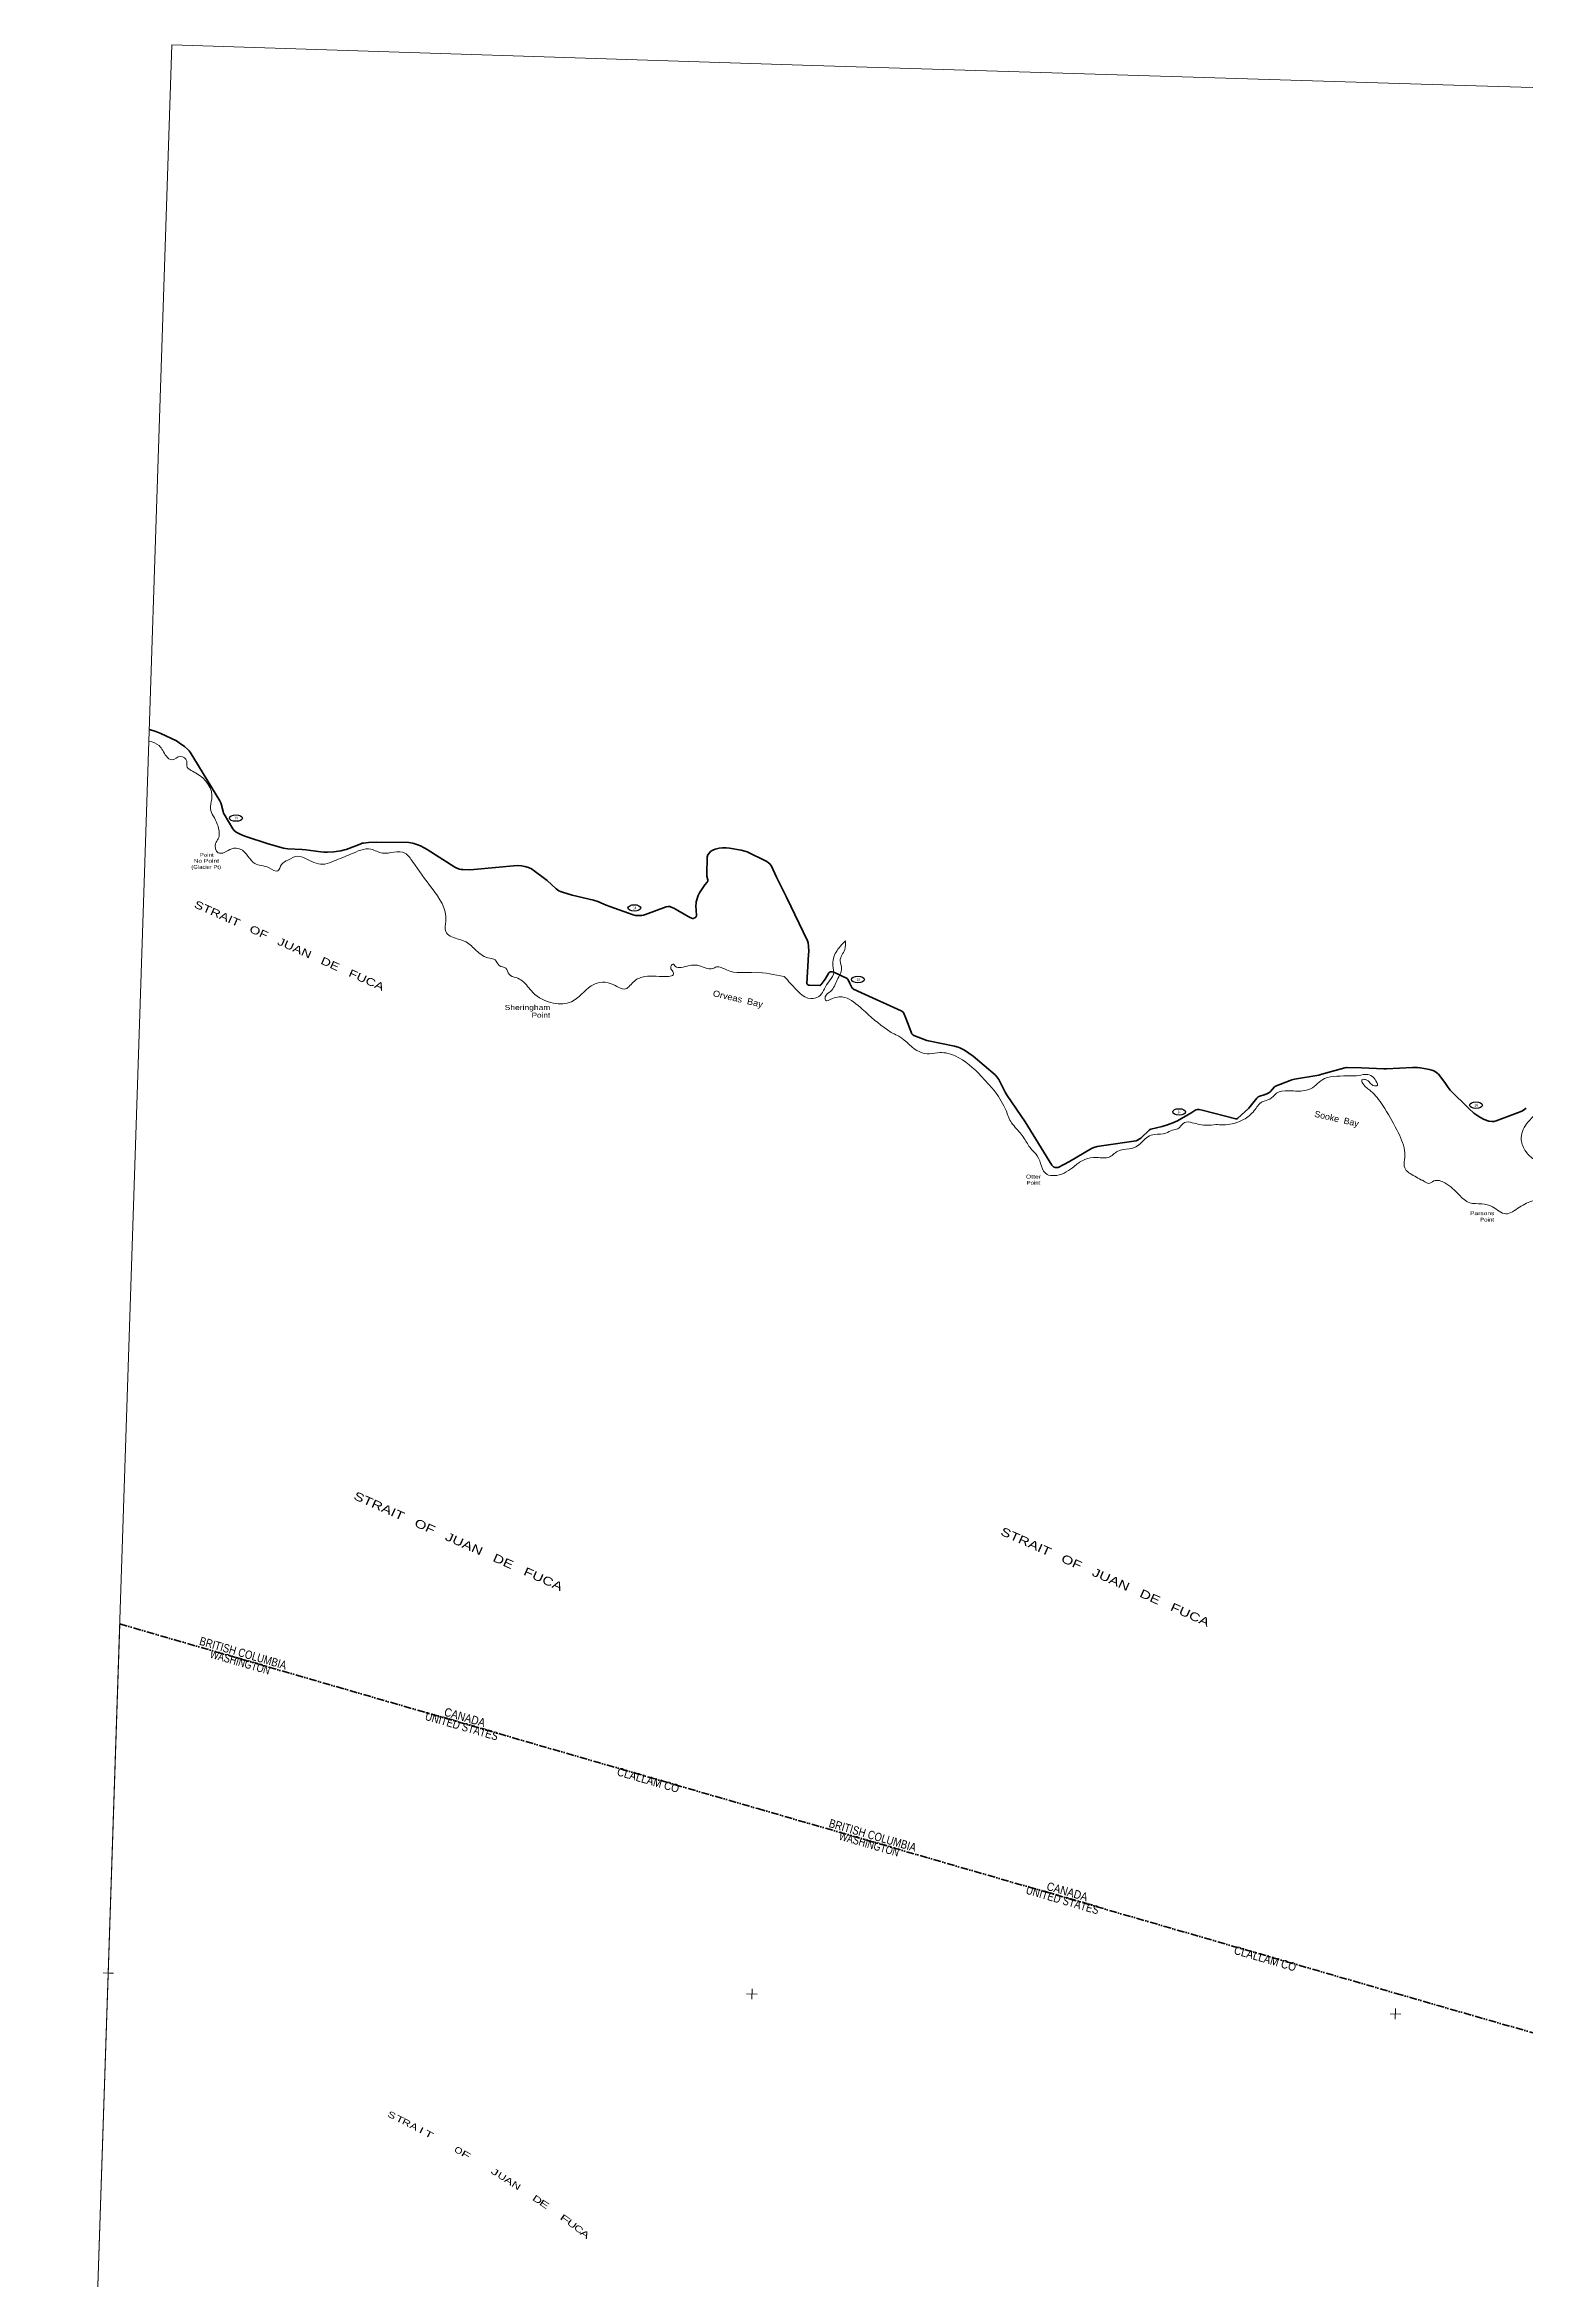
# Model space of a CAD drawing. Header units: feet. Extents: x -739708 to -488887, y 188754 to 379550.
# Drawn here: x -739700 to -669105, y 273038 to 379550 of the extents above; entities that cross this region are included whole.
import ezdxf
from ezdxf.enums import TextEntityAlignment as Align

# ---------------------------------------------------------------- set-up
doc = ezdxf.new("R2010")
doc.units = ezdxf.units.FT
doc.header["$LTSCALE"] = 73
doc.linetypes.add('DASH_DOUBLE_DOT', pattern=[9.2, 5, -1.2, 0.3, -1.2, 0.3, -1.2])
for name, color, linetype, lineweight in [('10', 7, 'DASH_DOUBLE_DOT', 70), ('17', 7, 'Continuous', 25), ('23', 7, 'Continuous', 70), ('39', 7, 'Continuous', 13), ('4', 7, 'Continuous', 13), ('42', 7, 'Continuous', 25)]:
    doc.layers.add(name, color=color, linetype=linetype, lineweight=lineweight)
doc.layers.add('12', color=7, linetype='Continuous')
doc.layers.add('41', color=7, linetype='Continuous')

msp = doc.modelspace()

# ---------------------------------------------------------------- linework, layer by layer
at = {"layer": '10'}
msp.add_line((-675267.92, 286666.71), (-671496.44, 285575.43), dxfattribs=at)
for points in [[(-736117.21, 304273.44), (-705703.25, 295473.17), (-675267.92, 286666.71)], [(-671496.46, 285575.44), (-657823, 281670.65), (-644779.77, 279075.85)]]:
    msp.add_lwpolyline(points, dxfattribs=at)
at = {"layer": '17'}
for centre in [(-730584.01, 342687.7), (-711585.35, 338402), (-700927.7, 334994.24), (-671457.51, 329002.11), (-685609.66, 328679.11)]:
    msp.add_ellipse(centre, major_axis=(309.24, -1), ratio=0.500121, dxfattribs=at)
at = {"layer": '23'}
for points in [[(-734709.06, 346912.63), (-734403.25, 346816.56), (-734166.65, 346716.9), (-733419.49, 346363.91), (-733283.78, 346279.07), (-733029.31, 346098.13), (-732884.04, 345972.52), (-732807.25, 345895.69), (-732760.12, 345828.47), (-731344.73, 343501.7), (-731296.33, 343411.29), (-731281.8, 343370.8), (-731194.63, 342997.04), (-731171.8, 342925.41), (-731146.27, 342872.94), (-730735.95, 342179.98), (-730663.25, 342094.29), (-730565.77, 342022.17), (-730478.6, 341968.18), (-730312.56, 341888.24), (-730102.27, 341811.54), (-729051.87, 341467.02), (-728320.19, 341256.3), (-728216.36, 341234.17), (-728108.44, 341223.78), (-727424.69, 341193.68), (-727245.05, 341176.03), (-726538.87, 341072.24), (-726389.97, 341055.6), (-726215.63, 341055.6), (-725916.77, 341076.36), (-725580.54, 341130.35), (-725402.06, 341165.64), (-725326.64, 341187.97), (-725194.51, 341234.17), (-724661.27, 341451.16), (-724563.58, 341485.41), (-724493.01, 341497.87), (-724264.71, 341526.94), (-723855.82, 341534), (-722334.54, 341516.55), (-722234.92, 341507.21), (-722156.09, 341495.2), (-722097.94, 341478.14), (-722002.47, 341441.8), (-721784.55, 341359.78), (-721608.13, 341269.46), (-721460.15, 341192.51), (-720149.09, 340354.79), (-720048.86, 340299.87), (-719920.79, 340255.13), (-719846.07, 340238.52), (-719758.91, 340230.21), (-719441.23, 340226.95), (-719244.19, 340238.52), (-717178.31, 340419.93), (-716961.21, 340415.01), (-716799.32, 340383.87), (-716633.29, 340331.96), (-716487.86, 340260.77), (-715737.8, 339712.21), (-715314.57, 339314.52), (-715188.77, 339221.08), (-715109.91, 339183.71), (-715010.29, 339150.48), (-714542.53, 339010.09), (-713536.72, 338772.58), (-713322.13, 338703.86), (-712927.83, 338543.02), (-712756.35, 338473.58), (-711635.61, 338074.91), (-711535.98, 338047.91), (-711423.93, 338036.3), (-711241.27, 338035.45), (-711141.64, 338052.07), (-711050.63, 338086.83), (-710066.56, 338450.74), (-709976.73, 338467.22), (-709896.38, 338467.35), (-709834.11, 338446.58), (-709707.7, 338385.16), (-709016.09, 338000.08)], [(-709016.09, 338000.08), (-708854.6, 337910.17), (-708812.99, 337903.61), (-708775.63, 337904.65), (-708700.91, 337933.71), (-708657.34, 337969.02), (-708638.65, 338000.16), (-708628.28, 338021.97), (-708622.95, 338065.16), (-708647.68, 338504.37), (-708642.8, 338631.39), (-708630.35, 338690.58), (-708536.96, 339004.11), (-708482.7, 339116.4), (-708220.79, 339506.89), (-708109.42, 339633.26), (-708090.74, 339658.18), (-708081.64, 339689.3), (-708082.44, 339745.39), (-708127.66, 339918.11), (-708136.4, 339996.64), (-708108.77, 340828.71), (-708074.14, 340937.25), (-708024.33, 341020.31), (-707957.92, 341086.75), (-707839.8, 341151.56), (-707733.77, 341198.88), (-707534.53, 341248.71), (-707389.25, 341265.32), (-707211.41, 341263.75), (-707044.72, 341248.71), (-706488.5, 341157.35), (-706317.83, 341108.38), (-706210.39, 341072.22), (-705272.29, 340615.41), (-705189.27, 340557.27), (-705129.1, 340499.2), (-705052.29, 340391.16), (-704803.78, 339867.55), (-704328.28, 338919.24)], [(-704328.28, 338919.24), (-703330.14, 336837.32), (-703314.06, 336791.97), (-703300.76, 336735.4), (-703285.01, 336574.62), (-703271.92, 336321.63), (-703276.48, 336177.64), (-703356.06, 334803.28), (-703345.1, 334765.29), (-703318.49, 334738.67), (-703283.01, 334723.14), (-703231.26, 334716.13), (-702741.85, 334705.43), (-702710.88, 334716.48), (-702677.61, 334751.98), (-702490.58, 335012.31), (-702316.15, 335308.85), (-702281.14, 335336.98), (-702236.32, 335355.44), (-702196.4, 335364.31), (-702138.74, 335364.31), (-702078.27, 335349.43), (-701434.76, 335039.89), (-701406.94, 335008.22), (-701313.16, 334800.85), (-701200.71, 334585.59), (-701176.32, 334558.96), (-701141.47, 334535.38), (-700757.05, 334349.69), (-698870.03, 333501.81), (-698783.78, 333445.45), (-698741.41, 333395.31), (-698719.24, 333346.51), (-698646.55, 333146.97), (-698354.66, 332400.68)], [(-698354.66, 332400.68), (-698311.26, 332353.77), (-698263.08, 332322.44), (-697640.28, 332089.84), (-697565.39, 332068.27), (-696322.54, 331821.63), (-696146.54, 331774.08), (-696059.81, 331735.52), (-695842.97, 331624.64), (-695430.12, 331338.64), (-694382.97, 330448.39), (-694303.3, 330353.65), (-694214.32, 330221.82), (-693904.93, 329620.67), (-693814.38, 329464.97), (-692947.05, 328201.62), (-691673.2, 326144.05), (-691597.88, 326071.2), (-691520.78, 326037.45), (-691429.23, 326027.82), (-691371.85, 326036.29), (-690835.16, 326310.59), (-689793.96, 326935.69), (-689675.3, 326991.96), (-689516.29, 327030.52), (-689200.99, 327074.01), (-687661.94, 327300.69), (-687598.23, 327328.96), (-687439.48, 327437.21), (-687029.94, 327830.76), (-686959.2, 327865.98), (-686425.56, 327988.79), (-686157.79, 328066.97), (-685907.23, 328158.57), (-685695.04, 328258.76), (-685010.99, 328650.28), (-684808.61, 328775.62), (-684748.41, 328793.35), (-684695.38, 328797.31), (-684649.6, 328794.9), (-684512.95, 328762.84), (-682912.52, 328351.4), (-682861.93, 328348.98), (-682826.32, 328363.16), (-682293.65, 328856.47), (-681900.64, 329344.46), (-681835.98, 329393.54), (-681765.73, 329426.41), (-681564.1, 329496.93), (-681433.25, 329544.52), (-681332.06, 329597.55), (-681257.32, 329658.48), (-681059.82, 329877.15), (-681016.27, 329905.7), (-680315.35, 330183.26), (-680242.93, 330208.4), (-680103.34, 330241.11), (-678956.71, 330440.72), (-678799.93, 330474.91), (-677703.72, 330781.03), (-677638.66, 330795.49), (-677592.09, 330797.58), (-676909.47, 330782.35), (-675848.12, 330733.42), (-675728.13, 330735.23), (-674480.84, 330803.96), (-674244.03, 330797.9), (-674128.39, 330788.26), (-673933.3, 330755.72)], [(-669066.63, 328860.24), (-669134.09, 328807.21), (-669235.28, 328739.72), (-669357.97, 328683.78), (-670502.55, 328262.47), (-670614.17, 328231.57), (-670685.66, 328228.73), (-670839.85, 328243.19), (-671067.23, 328317.41), (-671273.51, 328426.38), (-671552.99, 328624.03), (-671805.93, 328839.11), (-672685.33, 329718.33), (-672778.7, 329846.05), (-672942.3, 330077.08), (-673251.52, 330480), (-673321.38, 330549.9), (-673386.43, 330598.11), (-673461.12, 330636.67), (-673559.9, 330672.83), (-673682.77, 330704.16), (-673933.3, 330755.72)]]:
    msp.add_lwpolyline(points, dxfattribs=at)
at = {"layer": '39'}
for points in [[(-734729.18, 346355.76), (-734242.67, 346140.68), (-733897.82, 345635.12), (-733639.17, 345460.5), (-733221.13, 345628.11), (-732929.71, 345402.13), (-732917.52, 345174.09), (-732509.8, 344844.24), (-731732.15, 343586.46), (-731800.79, 343132.51), (-731664.03, 342791.97), (-731376.39, 341975.59), (-731424.44, 341698.32), (-731555.83, 341481.99), (-731421.34, 341031.84), (-731141.93, 341042.34), (-730774.29, 341227.96), (-730377.01, 341210.46), (-729680.67, 340519.72), (-728999.55, 340318.59), (-728588.16, 340165.8), (-728404.11, 340473.71), (-728103.59, 340686.18), (-727634.46, 340869.49), (-727172.34, 340715.53), (-726339.35, 340494.07), (-725896.3, 340644.23), (-725111.32, 340963.73), (-724141.87, 341203.11), (-723595.88, 341013.5), (-723053.27, 341068.6), (-722521.4, 341014.28), (-722157.53, 340609.51), (-721228.02, 339331.4), (-720566.43, 337781.03), (-720576.92, 337275.14), (-720034.08, 336933.76), (-719605.77, 336780.58), (-719123.52, 336373.1), (-718479.73, 336004.12), (-718227.44, 335930.87), (-718030.08, 335656.43), (-717711.19, 335531.06), (-717556.46, 335240.72), (-717221.35, 335081.23), (-716928.53, 334922.7), (-716432.16, 334379.94), (-715444.46, 333868.13), (-714588.61, 333932.95), (-713642.32, 334687.42), (-713249.83, 334847.17), (-712684.13, 334792.08), (-712003.89, 334548.8), (-711581.66, 334918.76), (-711086.47, 335135.22), (-709935.7, 335142.69), (-709731, 335222.37), (-709753.22, 335374.72), (-709851.02, 335554.1), (-709745.87, 335728.84), (-709629.76, 335616.53), (-709360.03, 335568.2), (-708579.6, 335668.48), (-707838.23, 335516.59), (-707675.99, 335588.81), (-707196.6, 335451.33), (-705819.96, 335335.56), (-704449.73, 335132.38)], [(-704449.73, 335132.38), (-704132.71, 334803.36), (-703177.07, 334081.77), (-702795.23, 334174.73), (-702367.92, 334823.9), (-702088.84, 335248.36), (-702122.51, 335654.33), (-701965.39, 336300.95), (-701774.07, 336566.93), (-701515.07, 336839.87)], [(-701515.07, 336839.87), (-701557.7, 336418.68), (-701771.58, 335883.04), (-701703.09, 335526.97), (-701917.33, 334974.45), (-702224.2, 334432.41), (-702483.02, 334167.91), (-702477.96, 334007.39), (-702138.66, 334084.4), (-701555.02, 334139.19), (-700722.58, 333580.69), (-699519.3, 332591.96), (-699277.47, 332430.1)], [(-699277.47, 332430.1), (-698969.05, 332284.81), (-697972.33, 331538.48), (-697510.34, 331452.4), (-697011.77, 331508.63), (-696289.89, 331349.4), (-695044.58, 330387.03), (-693863.56, 328744.09), (-693597.15, 328157.19), (-693358.34, 327874.01), (-692955.73, 327351.42), (-692644.64, 326889.82), (-692372.47, 326589.06), (-691909.73, 325703.08), (-691565.22, 325644.88), (-690689.23, 326021.07), (-690235.62, 326356.16), (-689693.05, 326504.03), (-689372.8, 326496.88), (-688976.21, 326513.3), (-688540.31, 326806.68), (-687989.98, 326920.7), (-687590.84, 327063.35), (-687101.49, 327498.68), (-686778.88, 327609.36), (-686238, 327673.07), (-685923.13, 327817.61), (-685677.38, 327879.48), (-685351.04, 328175.31), (-684988.66, 328167.23), (-684282.95, 328042.03), (-683869.16, 328074.9), (-683498.36, 328066.63), (-683084.22, 328116.33), (-682540.63, 328314.69), (-682034.6, 328741.23), (-681646.72, 329161.99), (-681290.06, 329288.74), (-680972.48, 329567.93), (-680413.56, 329690.18), (-679730.77, 329683.37), (-679349.33, 329784.31), (-678673.39, 330274.42), (-678097.96, 330379.46), (-677439.94, 330398.46), (-677051.77, 330415.06), (-676612.35, 330464.2), (-676361.9, 330340.73), (-676190.01, 330084.31), (-676159.01, 329948.9), (-676302.79, 329926.85), (-676718.4, 330222.39), (-676895.71, 330209.51), (-676848.71, 330031.64), (-676476.42, 329678.13), (-675900.05, 328991.69), (-675232.22, 327823.29), (-674864.21, 326838.39), (-674864.59, 326400.58), (-674855.53, 326013.07), (-674374.54, 325615.03), (-674080.64, 325448.89)], [(-674080.64, 325448.89), (-673950.39, 325388.14), (-673717.45, 325268.39), (-673462.2, 325389.07), (-672950.2, 325301.92), (-672254.84, 324722.23), (-671757.29, 324349.05), (-671185.47, 324302.68), (-670674.71, 324156.61), (-670041.56, 323822.54), (-669377.75, 324144.71), (-668714.11, 324458.46), (-668095.76, 324621.62), (-667494.96, 324751.48), (-666884.67, 324931.66), (-666379.94, 325299.47), (-665863.34, 325431.19), (-665007.91, 325252.21), (-664316.8, 325270.58), (-664244.66, 325496.38), (-664367.76, 325650.7), (-664578.96, 325621.7), (-664731.4, 325582.97), (-664889.77, 325662.27), (-665142.53, 325659.45), (-665267.59, 325721.18), (-665213.17, 325905.26), (-665394.32, 326102.99), (-665707.62, 326025.71), (-666125.32, 325790.73), (-666711.76, 325542.64), (-667063.7, 325230.4), (-667453.84, 325104.29), (-667826.95, 324986.23), (-667967.07, 325132.51), (-667945.89, 325738.44), (-667912.48, 326125.11), (-668127.66, 326306.75), (-668522.32, 326366.03), (-669077.74, 326791.02), (-669301.79, 327351.84), (-669041.49, 328112.49), (-668437.23, 328806.55), (-668304.55, 329106.8), (-668212.73, 329466.92), (-668072.7, 329716.48), (-667800, 330266.29), (-667339.14, 330550.85), (-666927.55, 330895.46), (-666270.21, 331310.41), (-666063.58, 331417.17)]]:
    msp.add_spline(points, degree=3, dxfattribs=at)
at = {"layer": '4'}
for p, q in [((-733631.22, 379550.22), (-739699.92, 195787.94)), ((-736117.21, 304273.44), (-739699.92, 195787.94)), ((-736416.91, 287624.29), (-736916.65, 287640.45)), ((-736416.91, 287624.29), (-736614.06, 287630.67)), ((-736416.91, 287624.29), (-736614.06, 287630.67)), ((-736416.91, 287624.29), (-736614.06, 287630.67)), ((-705732.91, 286632.43), (-706232.67, 286647.9)), ((-705732.91, 286632.43), (-706232.67, 286647.9)), ((-705732.91, 286632.43), (-706232.67, 286647.9)), ((-705732.91, 286632.43), (-706232.67, 286647.9)), ((-705975.06, 286890.05), (-705990.53, 286390.28)), ((-705975.06, 286890.05), (-705990.53, 286390.28)), ((-705975.06, 286890.05), (-705990.53, 286390.28)), ((-705975.06, 286890.05), (-705990.53, 286390.28)), ((-675047.58, 285682.78), (-675547.36, 285697.56)), ((-675047.58, 285682.78), (-675547.36, 285697.56)), ((-675047.58, 285682.78), (-675547.36, 285697.56)), ((-675047.58, 285682.78), (-675547.36, 285697.56)), ((-675290.08, 285940.06), (-675304.86, 285440.28)), ((-675290.08, 285940.06), (-675304.86, 285440.28)), ((-675290.08, 285940.06), (-675304.86, 285440.28)), ((-675290.08, 285940.06), (-675304.86, 285440.28))]:
    msp.add_line(p, q, dxfattribs=at)
msp.add_lwpolyline([(-733631.22, 379550.22), (-703073.67, 378562.1), (-672514.79, 377616.02), (-641954.64, 376711.97), (-611393.28, 375849.97), (-580830.76, 375029.99), (-550267.15, 374252.07), (-534936.22, 373877.7)], dxfattribs=at)

# ---------------------------------------------------------------- texts
at = {"layer": '10'}
for s, width, p in [('BRITISH COLUMBIA', 0.85, (-732355.39, 303289.06)), ('WASHINGTON', 0.8, (-731850.92, 302675.78)), ('UNITED STATES', 0.85, (-721593.24, 299709.94)), ('CANADA', 0.9, (-720686.8, 299912.75)), ('BRITISH COLUMBIA', 0.85, (-702341.91, 294604.66)), ('WASHINGTON', 0.8, (-701861.21, 294001.22)), ('CANADA', 0.9, (-691960.81, 291605.39)), ('UNITED STATES', 0.85, (-692948.47, 291422.09))]:
    msp.add_text(s, height=400, rotation=343.862, dxfattribs=dict(at, width=width)).set_placement(p)
at = {"layer": '12', "width": 0.9}
for p in [(-712446.06, 297065.61), (-683027.94, 288554.8)]:
    msp.add_text('CLALLAM CO', height=400, rotation=343.862, dxfattribs=at).set_placement(p)
at = {"layer": '17', "width": 0.6}
for p in [(-730581.31, 342619.39), (-711582.65, 338333.69), (-700924.99, 334925.93), (-685606.95, 328610.8), (-671454.81, 328933.8)]:
    msp.add_text('14', height=140, dxfattribs=at).set_placement(p, align=Align.CENTER)
at = {"layer": '41'}
for s, height, rotation, width, p in [('STRAIT   OF   JUAN   DE   FUCA', 363.6, 336, 1.35, (-732607.68, 338443.93)), ('Orveas  Bay', 300.4, 347, 1.1, (-707864.13, 334200.28)), ('Sooke  Bay', 300.4, 347, 1.05, (-679184.3, 328453.98)), ('STRAIT   OF   JUAN   DE   FUCA', 400, 336, 1.35, (-725005.75, 310238.75)), ('STRAIT   OF   JUAN   DE   FUCA', 400, 336, 1.35, (-694167.25, 308541.86))]:
    msp.add_text(s, height=height, rotation=rotation, dxfattribs=dict(at, width=width)).set_placement(p)
for s, rotation, width, p in [('S', 334.327, 1.4, (-723214.48, 280728.94)), ('T', 334.327, 1.6, (-722829.03, 280531.26)), ('R', 333.135, 1.4, (-722517.73, 280372.77)), ('A', 333.135, 1.35, (-722159.85, 280191.48)), ('I', 333.135, 1.6, (-721803.01, 280010.72)), ('T', 331.944, 1.65, (-721447.2, 279819.43)), ('O', 330.752, 1.2, (-720040.86, 279048.11)), ('F', 329.56, 1.8, (-719690.05, 278847.48)), ('J', 328.368, 1.75, (-718313.62, 278023.57)), ('U', 328.368, 1.4, (-717974.04, 277814.41)), ('A', 327.177, 1.55, (-717647.73, 277604.82)), ('N', 327.177, 1.45, (-717296.66, 277380.68)), ('D', 325.985, 1.55, (-716291.81, 276714.55)), ('E', 325.985, 1.75, (-715960.27, 276490.76)), ('F', 324.793, 1.95, (-714975.67, 275796.75)), ('U', 323.601, 1.55, (-714651.13, 275556.87)), ('C', 323.601, 1.5, (-714328.22, 275318.83)), ('A', 323.601, 1.65, (-714030.13, 275073.5))]:
    msp.add_text(s, height=300, rotation=rotation, dxfattribs=dict(at, width=width)).set_placement(p, align=Align.CENTER)
at = {"layer": '42'}
for s, height, width, p in [('Point', 181.5, 1.2, (-731976.25, 340839.84)), ('(Glacier Pt)', 181.5, 1.15, (-732001.17, 340266.76)), ('No Point', 181.5, 1.3, (-731992.84, 340557.45)), ('Sheringham', 241.6, 1.25, (-716680.43, 333539.04)), ('Point', 241.6, 1.2, (-716041.56, 333171.67)), ('Otter', 181.5, 1.35, (-692555.97, 325505.13)), ('Point', 181.5, 1.2, (-692555.97, 325211.08)), ('Parsons', 181.5, 1.3, (-671159.83, 323761)), ('Point', 181.5, 1.2, (-670928.54, 323452.47))]:
    msp.add_text(s, height=height, dxfattribs=dict(at, width=width)).set_placement(p, align=Align.CENTER)

doc.saveas('drawing.dxf')
